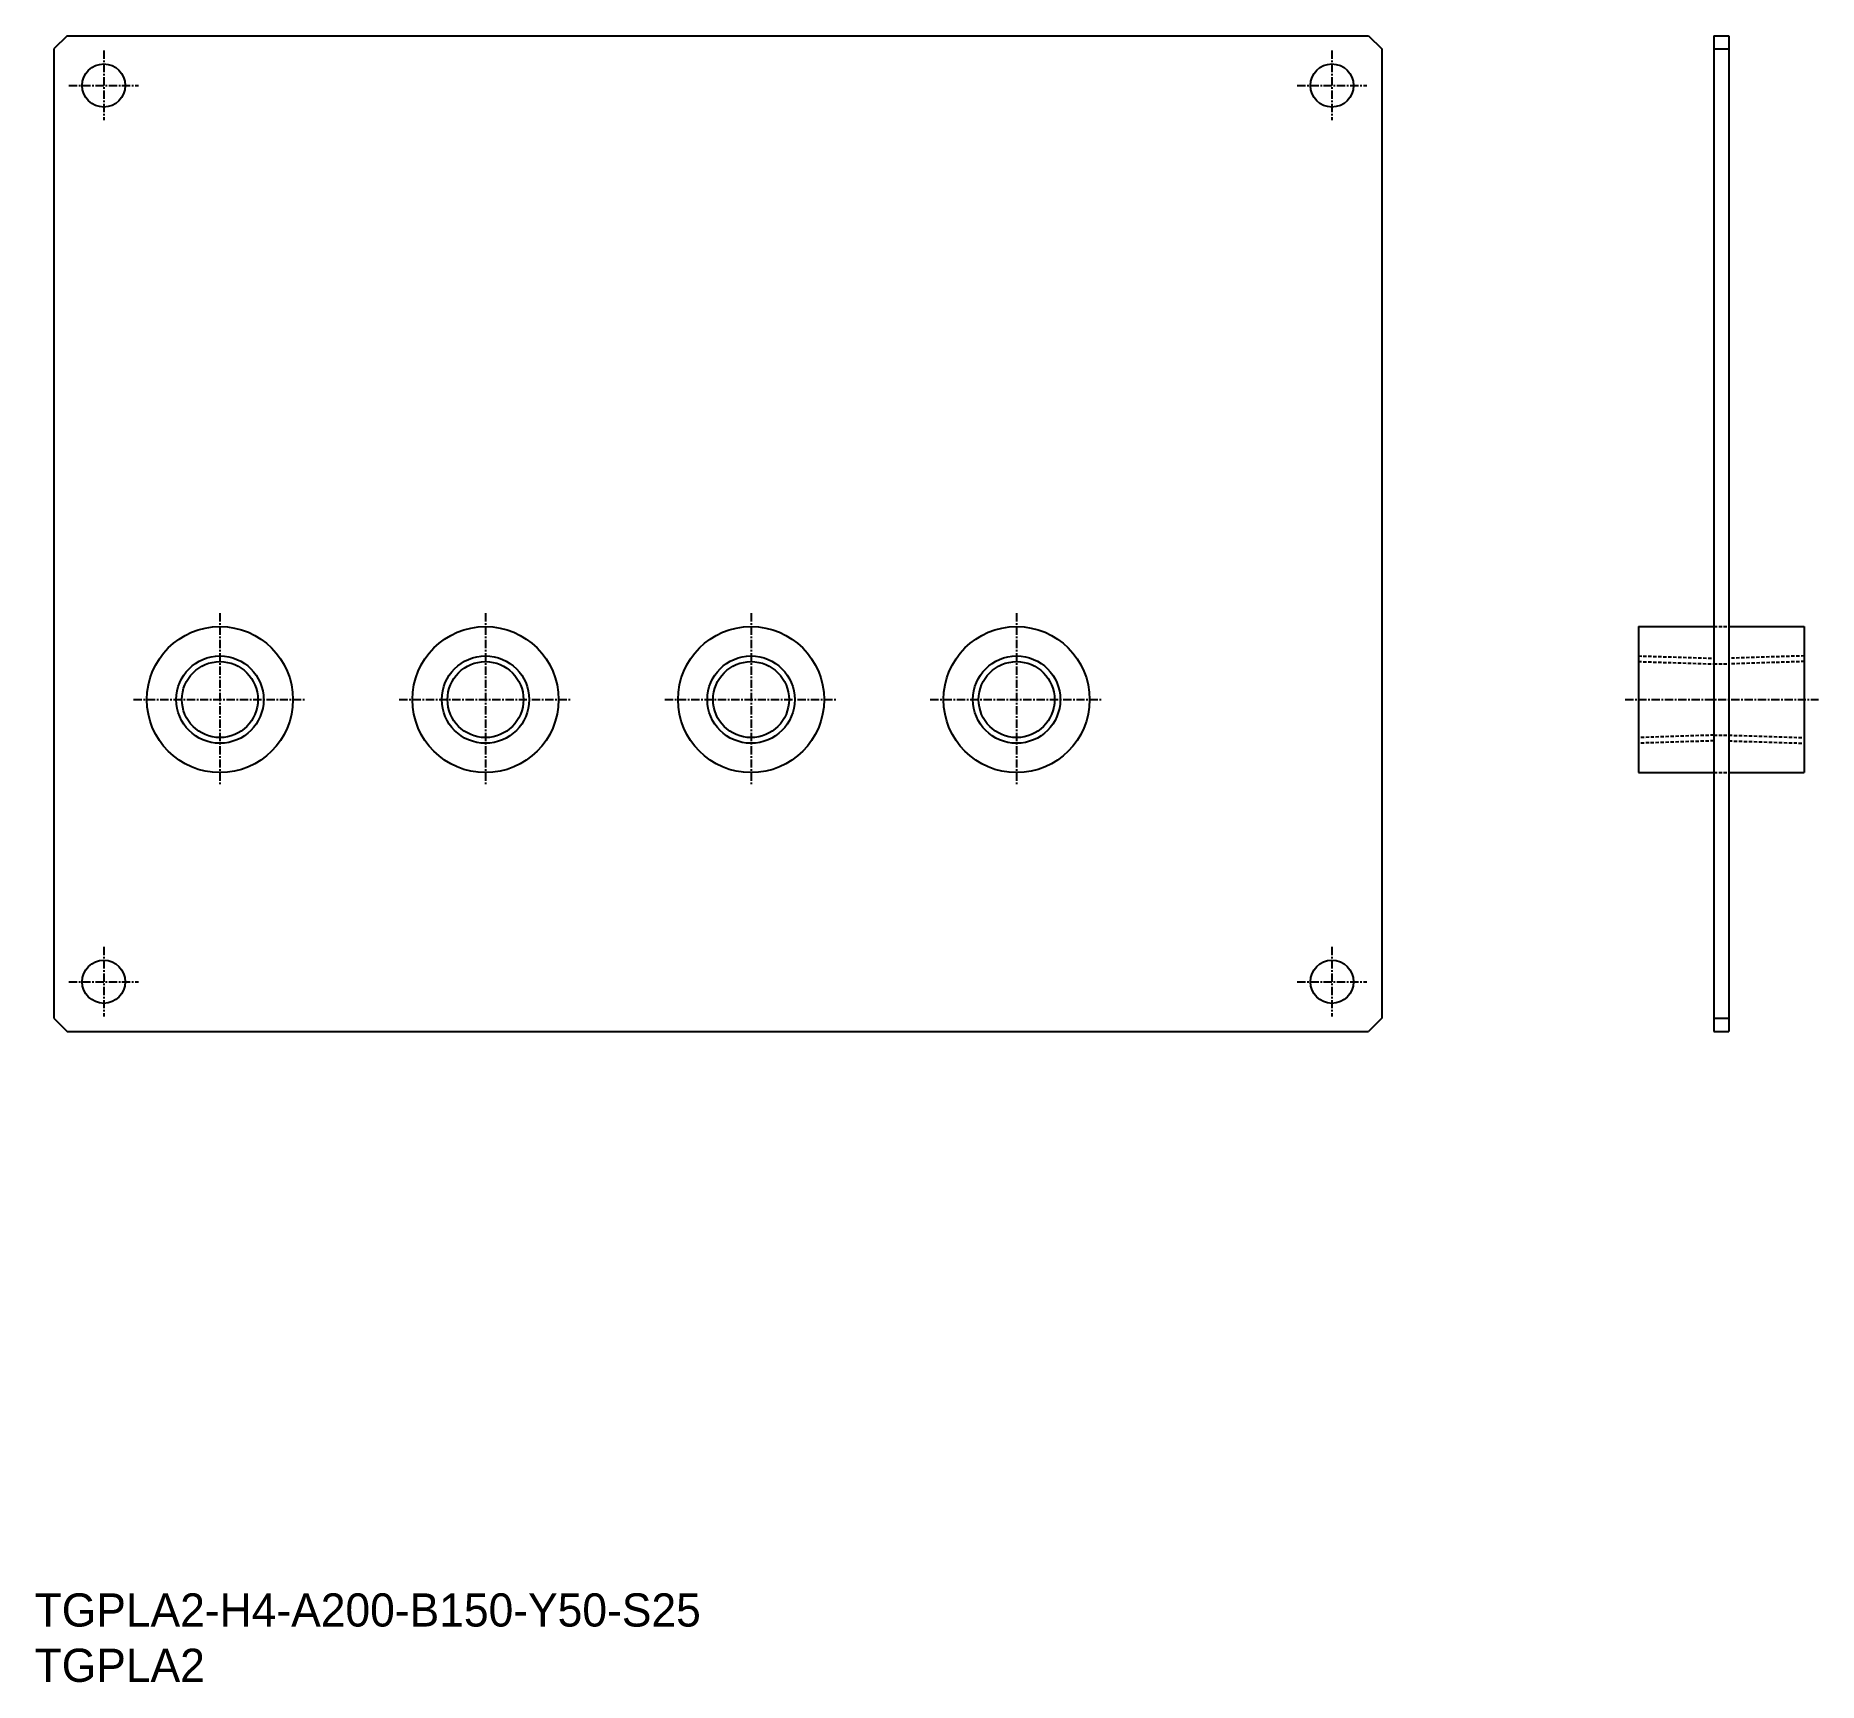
# Model space of a CAD drawing. Extents: x 823 to 1091, y 2378 to 2626.
import ezdxf

# ---------------------------------------------------------------- set-up
doc = ezdxf.new("R2010")
doc.units = 0
doc.linetypes.add('CENTER', pattern=[2, 1.25, -0.25, 0.25, -0.25])
doc.linetypes.add('DASHED', pattern=[0.75, 0.5, -0.25])
doc.layers.get('0').update_dxf_attribs({"linetype": 'CONTINUOUS'})
doc.layers.add('CENTER', color=1, linetype='CENTER')

msp = doc.modelspace()

# ---------------------------------------------------------------- linework, layer by layer
at = {"color": 7, "linetype": 'CONTINUOUS'}
for p, q in [((827.47, 2625.63), (825.47, 2623.63)), ((825.47, 2623.63), (825.47, 2477.63)), ((827.47, 2625.63), (1023.47, 2625.63)), ((1023.47, 2625.63), (1025.47, 2623.63)), ((1025.47, 2623.63), (1025.47, 2477.63)), ((1075.47, 2625.63), (1075.47, 2475.63)), ((1075.47, 2625.63), (1077.77, 2625.63)), ((1075.47, 2623.63), (1077.77, 2623.63)), ((1077.77, 2625.63), (1077.77, 2475.63)), ((1064.12, 2536.63), (1075.47, 2536.63)), ((1064.12, 2536.63), (1064.12, 2514.63)), ((1089.12, 2536.63), (1089.12, 2514.63)), ((1077.77, 2514.63), (1089.12, 2514.63)), ((825.47, 2477.63), (827.47, 2475.63)), ((1025.47, 2477.63), (1023.47, 2475.63)), ((1075.47, 2477.63), (1077.77, 2477.63)), ((827.47, 2475.63), (1023.47, 2475.63)), ((1075.47, 2475.63), (1077.77, 2475.63))]:
    msp.add_line(p, q, dxfattribs=at)
at = {"color": 3, "linetype": 'DASHED'}
for p, q in [((1075.47, 2536.63), (1077.77, 2536.63)), ((1064.12, 2532.21), (1075.47, 2531.86)), ((1089.12, 2532.21), (1077.77, 2531.86)), ((1064.09, 2531.36), (1075.47, 2531)), ((1075.47, 2531), (1077.77, 2531)), ((1089.15, 2531.36), (1077.77, 2531)), ((1075.47, 2520.27), (1064.09, 2519.91)), ((1075.47, 2519.41), (1064.12, 2519.06)), ((1075.47, 2520.27), (1077.77, 2520.27)), ((1077.77, 2520.27), (1089.15, 2519.91)), ((1077.77, 2519.41), (1089.12, 2519.06)), ((1075.47, 2514.63), (1077.77, 2514.63))]:
    msp.add_line(p, q, dxfattribs=at)
for p, q in [((1077.77, 2536.63), (1089.12, 2536.63)), ((1064.12, 2514.63), (1075.47, 2514.63))]:
    msp.add_line(p, q)
at = {"color": 7, "linetype": 'CONTINUOUS'}
for centre, radius in [((832.97, 2618.13), 3.25), ((1017.97, 2618.13), 3.25), ((850.47, 2525.63), 11), ((890.47, 2525.63), 11), ((930.47, 2525.63), 11), ((970.47, 2525.63), 11), ((850.47, 2525.63), 5.72), ((890.47, 2525.63), 5.72), ((930.47, 2525.63), 5.72), ((970.47, 2525.63), 5.72), ((832.97, 2483.13), 3.25), ((1017.97, 2483.13), 3.25)]:
    msp.add_circle(centre, radius, dxfattribs=at)
at = {"color": 3}
for centre in [(850.47, 2525.63), (890.47, 2525.63), (930.47, 2525.63), (970.47, 2525.63)]:
    msp.add_circle(centre, 6.58, dxfattribs=at)
at = {"layer": 'CENTER', "color": 1, "linetype": 'CENTER'}
for p, q in [((832.97, 2623.38), (832.97, 2612.88)), ((1017.97, 2623.38), (1017.97, 2612.88)), ((827.72, 2618.13), (838.22, 2618.13)), ((1012.72, 2618.13), (1023.22, 2618.13)), ((850.47, 2538.63), (850.47, 2512.63)), ((890.47, 2538.63), (890.47, 2512.63)), ((930.47, 2538.63), (930.47, 2512.63)), ((970.47, 2538.63), (970.47, 2512.63)), ((837.47, 2525.63), (863.47, 2525.63)), ((877.47, 2525.63), (903.47, 2525.63)), ((917.47, 2525.63), (943.47, 2525.63)), ((957.47, 2525.63), (983.47, 2525.63)), ((1062.12, 2525.63), (1091.23, 2525.63)), ((832.97, 2488.38), (832.97, 2477.88)), ((1017.97, 2488.38), (1017.97, 2477.88)), ((827.72, 2483.13), (838.22, 2483.13)), ((1012.72, 2483.13), (1023.22, 2483.13))]:
    msp.add_line(p, q, dxfattribs=at)

# ---------------------------------------------------------------- texts
at = {"color": 7, "linetype": 'CONTINUOUS'}
for s, p in [('TGPLA2-H4-A200-B150-Y50-S25', (822.56, 2386.01)), ('TGPLA2', (822.56, 2377.68))]:
    msp.add_text(s, height=5, dxfattribs=at).set_placement(p)

doc.saveas('drawing.dxf')
